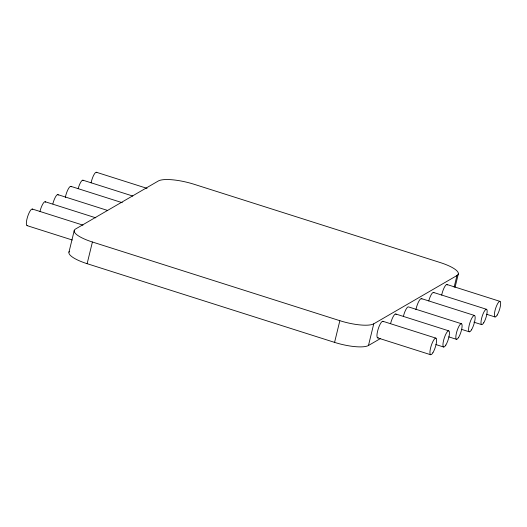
<?xml version="1.0" encoding="UTF-8"?>
<svg xmlns="http://www.w3.org/2000/svg" width="527" height="527" viewBox="0 0 527 527"><rect width="100%" height="100%" fill="white"/><g stroke="black" fill="none" stroke-linecap="round" stroke-linejoin="round"><path stroke-width="0.79" d="M68.945 252.229L74.235 230.543M380.56 338.486L368.472 345.495A27.496 7.068 13.7 0 1 334.573 342.379L87.126 263.691L92.416 242.005A27.496 7.068 13.7 0 1 75.578 228.988L158.278 181.011A29.137 7.49 13.7 0 1 194.2 184.312L440.131 262.525A27.496 7.068 13.7 0 1 456.968 275.535L454.136 287.156M334.573 342.379L339.856 320.693A27.496 7.068 13.7 0 0 373.755 323.815L456.968 275.535M368.472 345.495L373.755 323.815M455.104 287.149L458.312 273.981M96.395 172.263L147.046 188.37M446.995 284.521L499.985 301.372M82.917 180.188L132.784 196.044M433.51 292.445L486.5 309.296M486.487 314.23L495.057 316.958M70.868 186.354L122.297 202.711M421.468 298.611L474.458 315.462M473.865 322.149L481.658 324.625M57.845 194.628L107.719 210.49M461.435 323.736L408.445 306.885A8.175 2.042 -72.4 0 0 403.445 316.147M461.494 329.335L469.287 331.812M45.17 201.736L95.822 217.842M395.77 313.993L448.76 330.844M448.714 336.845L456.507 339.322M32.312 209.028L82.963 225.134M382.905 321.286L435.895 338.136M435.855 344.546L443.648 347.023M92.416 242.005L339.856 320.693M27.061 225.628L72.258 240.002M377.661 337.886L430.651 354.737M87.126 263.691A27.496 7.068 13.7 0 1 69.393 251.386M415.922 309.705A8.57 2.141 -72.4 0 1 418.965 301.082A8.57 2.141 -72.4 0 1 421.91 299.046M428.767 300.897A8.037 2.009 -72.4 0 1 433.932 292.847M390.579 323.611A8.485 2.121 -72.4 0 1 396.212 314.421M378.294 337.761A8.709 2.18 -72.4 0 1 378.188 328.986A8.709 2.18 -72.4 0 1 383.36 321.72M91.112 182.836A8.175 2.042 -72.4 0 1 94.01 174.615A8.175 2.042 -72.4 0 1 96.816 172.678M441.705 295.094A8.175 2.042 -72.4 0 1 444.61 286.872A8.175 2.042 -72.4 0 1 447.416 284.936M78.167 188.64A8.037 2.009 -72.4 0 1 83.332 180.59M65.322 197.447A8.57 2.141 -72.4 0 1 68.365 188.824A8.57 2.141 -72.4 0 1 71.31 186.789M52.845 203.89A8.175 2.042 -72.4 0 1 58.266 195.043M39.986 211.353A8.485 2.121 -72.4 0 1 45.612 202.164M27.694 225.503A8.709 2.18 -72.4 0 1 27.595 216.722A8.709 2.18 -72.4 0 1 32.76 209.463M497.165 315.074A8.175 2.042 -72.4 0 0 500.406 301.787A8.175 2.042 -72.4 0 0 494.985 310.634A8.175 2.042 -72.4 0 0 497.165 315.074M483.733 322.774A8.037 2.009 -72.4 0 0 486.922 309.698A8.037 2.009 -72.4 0 0 481.586 318.407A8.037 2.009 -72.4 0 0 483.733 322.774M471.5 329.836A8.57 2.141 -72.4 0 0 474.899 315.897A8.57 2.141 -72.4 0 0 469.214 325.179A8.57 2.141 -72.4 0 0 471.5 329.836M458.615 337.438A8.175 2.042 -72.4 0 0 461.856 324.151A8.175 2.042 -72.4 0 0 456.435 332.998A8.175 2.042 -72.4 0 0 458.615 337.438M445.835 345.066A8.485 2.121 -72.4 0 0 449.202 331.272A8.485 2.121 -72.4 0 0 443.569 340.462A8.485 2.121 -72.4 0 0 445.835 345.066M432.898 352.734A8.709 2.18 -72.4 0 0 436.349 338.578A8.709 2.18 -72.4 0 0 430.572 348.004A8.709 2.18 -72.4 0 0 432.898 352.734"/></g></svg>
